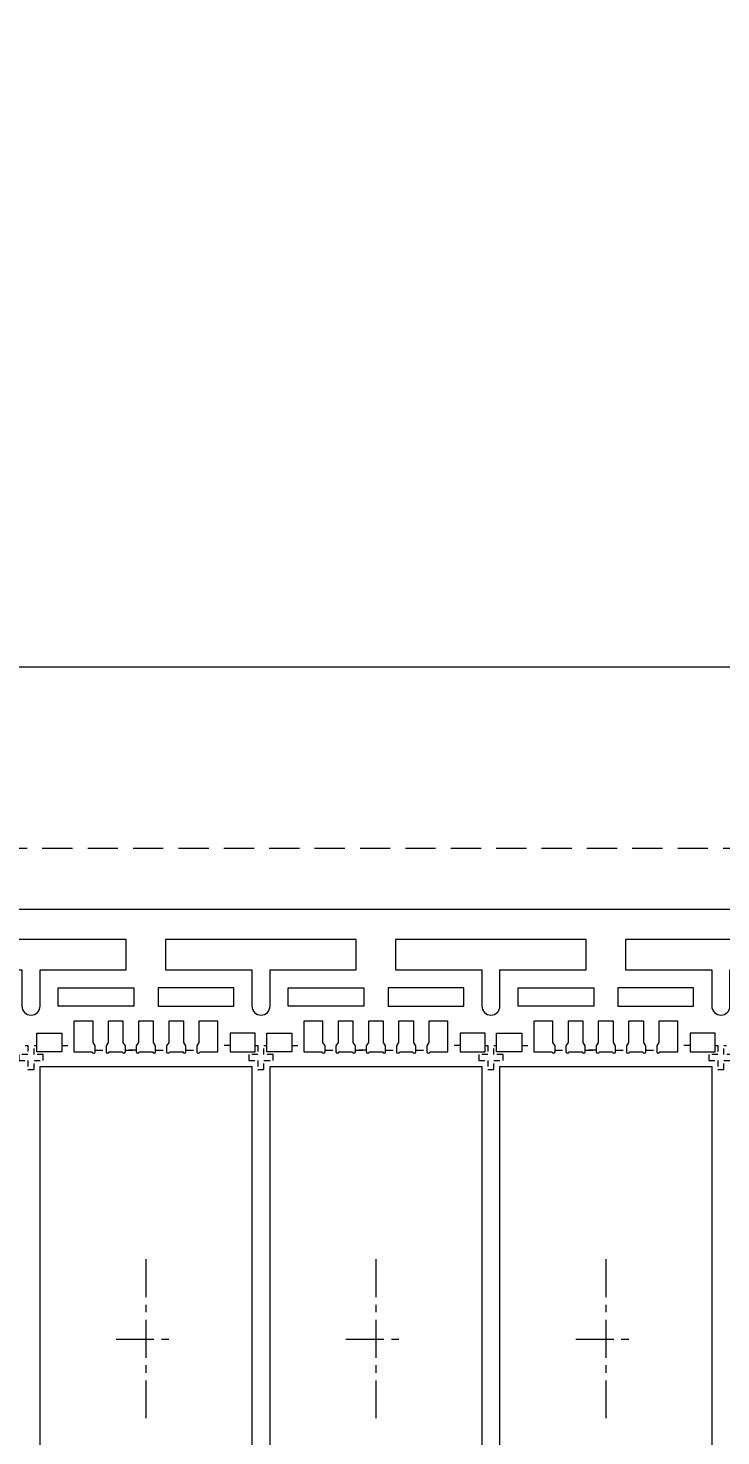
# Model space of a CAD drawing. Header units: millimetres. Extents: x -229 to -105, y -151 to 3.
# Drawn here: x -143.76 to -132.31, y -21.11 to 2.13 of the extents above; entities that cross this region are included whole.
import ezdxf

# ---------------------------------------------------------------- set-up
doc = ezdxf.new("R2010")
doc.units = ezdxf.units.MM
for name, pattern in [('CENTER', [2, 1.25, -0.25, 0.25, -0.25]), ('DASHED', [0.75, 0.5, -0.25]), ('HIDDEN', [0.375, 0.25, -0.125])]:
    doc.linetypes.add(name, pattern=pattern)
for name, color, linetype in [('1', 7, 'Continuous'), ('1D', 4, 'Continuous'), ('PKG', 2, 'Continuous'), ('中心线', 1, 'CENTER'), ('标注', 6, 'Continuous')]:
    doc.layers.add(name, color=color, linetype=linetype)

msp = doc.modelspace()

# ---------------------------------------------------------------- linework, layer by layer
at = {"lineweight": 9, "elevation": -0.0526}
for points in [[(-143.564, -14.0123), (-143.564, -13.4123), (-142.139, -13.4123), (-142.139, -12.9123), (-145.289, -12.9123), (-145.289, -13.4123), (-143.864, -13.4123), (-143.864, -14.0123, 1)], [(-139.764, -14.0123), (-139.764, -13.4123), (-138.339, -13.4123), (-138.339, -12.9123), (-141.489, -12.9123), (-141.489, -13.4123), (-140.064, -13.4123), (-140.064, -14.0123, 1)], [(-135.964, -14.0123), (-135.964, -13.4123), (-134.539, -13.4123), (-134.539, -12.9123), (-137.689, -12.9123), (-137.689, -13.4123), (-136.264, -13.4123), (-136.264, -14.0123, 1)], [(-132.164, -14.0123), (-132.164, -13.4123), (-130.739, -13.4123), (-130.739, -12.9123), (-133.889, -12.9123), (-133.889, -13.4123), (-132.464, -13.4123), (-132.464, -14.0123, 1)]]:
    msp.add_lwpolyline(points, format="xyb", close=True, dxfattribs=at)
for points in [[(-142.014, -14.0123), (-143.264, -14.0123), (-143.264, -13.7123), (-142.014, -13.7123)], [(-141.614, -14.0123), (-140.364, -14.0123), (-140.364, -13.7123), (-141.614, -13.7123)], [(-138.214, -14.0123), (-139.464, -14.0123), (-139.464, -13.7123), (-138.214, -13.7123)], [(-137.814, -14.0123), (-136.564, -14.0123), (-136.564, -13.7123), (-137.814, -13.7123)], [(-134.414, -14.0123), (-135.664, -14.0123), (-135.664, -13.7123), (-134.414, -13.7123)], [(-134.014, -14.0123), (-132.764, -14.0123), (-132.764, -13.7123), (-134.014, -13.7123)]]:
    msp.add_lwpolyline(points, close=True, dxfattribs=at)
at = {"layer": '1', "lineweight": 9}
for p, q in [((-203.814, -8.4123, -0.0526), (-128.314, -8.4123, -0.0526)), ((-143.619, -14.4623, -0.0526), (-143.204, -14.4623, -0.0526)), ((-143.619, -14.7673, -0.0526), (-143.619, -14.4623, -0.0526)), ((-143.204, -14.4623, -0.0526), (-143.204, -14.7673, -0.0526)), ((-140.009, -14.4623, -0.0526), (-140.424, -14.4623, -0.0526)), ((-140.424, -14.4623, -0.0526), (-140.424, -14.7673, -0.0526)), ((-140.009, -14.7673, -0.0526), (-140.009, -14.4623, -0.0526)), ((-139.819, -14.4623, -0.0526), (-139.404, -14.4623, -0.0526)), ((-139.819, -14.7673, -0.0526), (-139.819, -14.4623, -0.0526)), ((-139.404, -14.4623, -0.0526), (-139.404, -14.7673, -0.0526)), ((-136.209, -14.4623, -0.0526), (-136.624, -14.4623, -0.0526)), ((-136.624, -14.4623, -0.0526), (-136.624, -14.7673, -0.0526)), ((-136.209, -14.7673, -0.0526), (-136.209, -14.4623, -0.0526)), ((-136.019, -14.4623, -0.0526), (-135.604, -14.4623, -0.0526)), ((-136.019, -14.7673, -0.0526), (-136.019, -14.4623, -0.0526)), ((-135.604, -14.4623, -0.0526), (-135.604, -14.7673, -0.0526)), ((-132.409, -14.4623, -0.0526), (-132.824, -14.4623, -0.0526)), ((-132.824, -14.4623, -0.0526), (-132.824, -14.7673, -0.0526)), ((-132.409, -14.7673, -0.0526), (-132.409, -14.4623, -0.0526)), ((-143.204, -14.7673, -0.0526), (-143.619, -14.7673, -0.0526)), ((-140.424, -14.7673, -0.0526), (-140.009, -14.7673, -0.0526)), ((-139.404, -14.7673, -0.0526), (-139.819, -14.7673, -0.0526)), ((-136.624, -14.7673, -0.0526), (-136.209, -14.7673, -0.0526)), ((-135.604, -14.7673, -0.0526), (-136.019, -14.7673, -0.0526)), ((-132.824, -14.7673, -0.0526), (-132.409, -14.7673, -0.0526))]:
    msp.add_line(p, q, dxfattribs=at)
at = {"layer": '1', "color": 0, "lineweight": 9}
for p, q in [((-142.689, -14.2623, -0.0526), (-143.004, -14.2623, -0.0526)), ((-143.004, -14.2623, -0.0526), (-143.004, -14.7673, -0.0526)), ((-142.689, -14.6123, -0.0526), (-142.689, -14.2623, -0.0526)), ((-142.189, -14.2623, -0.0526), (-142.439, -14.2623, -0.0526)), ((-142.439, -14.2623, -0.0526), (-142.439, -14.6123, -0.0526)), ((-142.189, -14.6123, -0.0526), (-142.189, -14.2623, -0.0526)), ((-141.689, -14.2623, -0.0526), (-141.939, -14.2623, -0.0526)), ((-141.939, -14.2623, -0.0526), (-141.939, -14.6123, -0.0526)), ((-141.689, -14.6123, -0.0526), (-141.689, -14.2623, -0.0526)), ((-141.189, -14.2623, -0.0526), (-141.439, -14.2623, -0.0526)), ((-141.439, -14.2623, -0.0526), (-141.439, -14.6123, -0.0526)), ((-141.189, -14.6123, -0.0526), (-141.189, -14.2623, -0.0526)), ((-140.939, -14.2623, -0.0526), (-140.939, -14.6123, -0.0526)), ((-140.624, -14.2623, -0.0526), (-140.939, -14.2623, -0.0526)), ((-140.624, -14.7673, -0.0526), (-140.624, -14.2623, -0.0526)), ((-138.889, -14.2623, -0.0526), (-139.204, -14.2623, -0.0526)), ((-139.204, -14.2623, -0.0526), (-139.204, -14.7673, -0.0526)), ((-138.889, -14.6123, -0.0526), (-138.889, -14.2623, -0.0526)), ((-138.389, -14.2623, -0.0526), (-138.639, -14.2623, -0.0526)), ((-138.639, -14.2623, -0.0526), (-138.639, -14.6123, -0.0526)), ((-138.389, -14.6123, -0.0526), (-138.389, -14.2623, -0.0526)), ((-137.889, -14.2623, -0.0526), (-138.139, -14.2623, -0.0526)), ((-138.139, -14.2623, -0.0526), (-138.139, -14.6123, -0.0526)), ((-137.889, -14.6123, -0.0526), (-137.889, -14.2623, -0.0526)), ((-137.389, -14.2623, -0.0526), (-137.639, -14.2623, -0.0526)), ((-137.639, -14.2623, -0.0526), (-137.639, -14.6123, -0.0526)), ((-137.389, -14.6123, -0.0526), (-137.389, -14.2623, -0.0526)), ((-137.139, -14.2623, -0.0526), (-137.139, -14.6123, -0.0526)), ((-136.824, -14.2623, -0.0526), (-137.139, -14.2623, -0.0526)), ((-136.824, -14.7673, -0.0526), (-136.824, -14.2623, -0.0526)), ((-135.089, -14.2623, -0.0526), (-135.404, -14.2623, -0.0526)), ((-135.404, -14.2623, -0.0526), (-135.404, -14.7673, -0.0526)), ((-135.089, -14.6123, -0.0526), (-135.089, -14.2623, -0.0526)), ((-134.589, -14.2623, -0.0526), (-134.839, -14.2623, -0.0526)), ((-134.839, -14.2623, -0.0526), (-134.839, -14.6123, -0.0526)), ((-134.589, -14.6123, -0.0526), (-134.589, -14.2623, -0.0526)), ((-134.089, -14.2623, -0.0526), (-134.339, -14.2623, -0.0526)), ((-134.339, -14.2623, -0.0526), (-134.339, -14.6123, -0.0526)), ((-134.089, -14.6123, -0.0526), (-134.089, -14.2623, -0.0526)), ((-133.589, -14.2623, -0.0526), (-133.839, -14.2623, -0.0526)), ((-133.839, -14.2623, -0.0526), (-133.839, -14.6123, -0.0526)), ((-133.589, -14.6123, -0.0526), (-133.589, -14.2623, -0.0526)), ((-133.339, -14.2623, -0.0526), (-133.339, -14.6123, -0.0526)), ((-133.024, -14.2623, -0.0526), (-133.339, -14.2623, -0.0526)), ((-133.024, -14.7673, -0.0526), (-133.024, -14.2623, -0.0526)), ((-142.654, -14.6694, -0.0526), (-142.689, -14.6123, -0.0526)), ((-142.439, -14.6123, -0.0526), (-142.474, -14.6694, -0.0526)), ((-142.154, -14.6694, -0.0526), (-142.189, -14.6123, -0.0526)), ((-141.939, -14.6123, -0.0526), (-141.974, -14.6694, -0.0526)), ((-141.654, -14.6694, -0.0526), (-141.689, -14.6123, -0.0526)), ((-141.439, -14.6123, -0.0526), (-141.474, -14.6694, -0.0526)), ((-141.154, -14.6694, -0.0526), (-141.189, -14.6123, -0.0526)), ((-140.939, -14.6123, -0.0526), (-140.974, -14.6694, -0.0526)), ((-138.854, -14.6694, -0.0526), (-138.889, -14.6123, -0.0526)), ((-138.639, -14.6123, -0.0526), (-138.674, -14.6694, -0.0526)), ((-138.354, -14.6694, -0.0526), (-138.389, -14.6123, -0.0526)), ((-138.139, -14.6123, -0.0526), (-138.174, -14.6694, -0.0526)), ((-137.854, -14.6694, -0.0526), (-137.889, -14.6123, -0.0526)), ((-137.639, -14.6123, -0.0526), (-137.674, -14.6694, -0.0526)), ((-137.354, -14.6694, -0.0526), (-137.389, -14.6123, -0.0526)), ((-137.139, -14.6123, -0.0526), (-137.174, -14.6694, -0.0526)), ((-135.054, -14.6694, -0.0526), (-135.089, -14.6123, -0.0526)), ((-134.839, -14.6123, -0.0526), (-134.874, -14.6694, -0.0526)), ((-134.554, -14.6694, -0.0526), (-134.589, -14.6123, -0.0526)), ((-134.339, -14.6123, -0.0526), (-134.374, -14.6694, -0.0526)), ((-134.054, -14.6694, -0.0526), (-134.089, -14.6123, -0.0526)), ((-133.839, -14.6123, -0.0526), (-133.874, -14.6694, -0.0526)), ((-133.554, -14.6694, -0.0526), (-133.589, -14.6123, -0.0526)), ((-133.339, -14.6123, -0.0526), (-133.374, -14.6694, -0.0526)), ((-143.004, -14.7673, -0.0526), (-142.704, -14.7673, -0.0526)), ((-142.654, -14.7673, -0.0526), (-142.654, -14.6694, -0.0526)), ((-142.474, -14.6694, -0.0526), (-142.474, -14.7673, -0.0526)), ((-142.424, -14.7673, -0.0526), (-142.204, -14.7673, -0.0526)), ((-142.154, -14.7673, -0.0526), (-142.154, -14.6694, -0.0526)), ((-141.974, -14.6694, -0.0526), (-141.974, -14.7673, -0.0526)), ((-141.924, -14.7673, -0.0526), (-141.704, -14.7673, -0.0526)), ((-141.654, -14.7673, -0.0526), (-141.654, -14.6694, -0.0526)), ((-141.474, -14.6694, -0.0526), (-141.474, -14.7673, -0.0526)), ((-141.424, -14.7673, -0.0526), (-141.204, -14.7673, -0.0526)), ((-141.154, -14.7673, -0.0526), (-141.154, -14.6694, -0.0526)), ((-140.974, -14.6694, -0.0526), (-140.974, -14.7673, -0.0526)), ((-140.924, -14.7673, -0.0526), (-140.624, -14.7673, -0.0526)), ((-139.204, -14.7673, -0.0526), (-138.904, -14.7673, -0.0526)), ((-138.854, -14.7673, -0.0526), (-138.854, -14.6694, -0.0526)), ((-138.674, -14.6694, -0.0526), (-138.674, -14.7673, -0.0526)), ((-138.624, -14.7673, -0.0526), (-138.404, -14.7673, -0.0526)), ((-138.354, -14.7673, -0.0526), (-138.354, -14.6694, -0.0526)), ((-138.174, -14.6694, -0.0526), (-138.174, -14.7673, -0.0526)), ((-138.124, -14.7673, -0.0526), (-137.904, -14.7673, -0.0526)), ((-137.854, -14.7673, -0.0526), (-137.854, -14.6694, -0.0526)), ((-137.674, -14.6694, -0.0526), (-137.674, -14.7673, -0.0526)), ((-137.624, -14.7673, -0.0526), (-137.404, -14.7673, -0.0526)), ((-137.354, -14.7673, -0.0526), (-137.354, -14.6694, -0.0526)), ((-137.174, -14.6694, -0.0526), (-137.174, -14.7673, -0.0526)), ((-137.124, -14.7673, -0.0526), (-136.824, -14.7673, -0.0526)), ((-135.404, -14.7673, -0.0526), (-135.104, -14.7673, -0.0526)), ((-135.054, -14.7673, -0.0526), (-135.054, -14.6694, -0.0526)), ((-134.874, -14.6694, -0.0526), (-134.874, -14.7673, -0.0526)), ((-134.824, -14.7673, -0.0526), (-134.604, -14.7673, -0.0526)), ((-134.554, -14.7673, -0.0526), (-134.554, -14.6694, -0.0526)), ((-134.374, -14.6694, -0.0526), (-134.374, -14.7673, -0.0526)), ((-134.324, -14.7673, -0.0526), (-134.104, -14.7673, -0.0526)), ((-134.054, -14.7673, -0.0526), (-134.054, -14.6694, -0.0526)), ((-133.874, -14.6694, -0.0526), (-133.874, -14.7673, -0.0526)), ((-133.824, -14.7673, -0.0526), (-133.604, -14.7673, -0.0526)), ((-133.554, -14.7673, -0.0526), (-133.554, -14.6694, -0.0526)), ((-133.374, -14.6694, -0.0526), (-133.374, -14.7673, -0.0526)), ((-133.324, -14.7673, -0.0526), (-133.024, -14.7673, -0.0526))]:
    msp.add_line(p, q, dxfattribs=at)
for centre in [(-142.679, -14.7673, -0.0526), (-142.449, -14.7673, -0.0526), (-142.179, -14.7673, -0.0526), (-141.949, -14.7673, -0.0526), (-141.679, -14.7673, -0.0526), (-141.449, -14.7673, -0.0526), (-141.179, -14.7673, -0.0526), (-140.949, -14.7673, -0.0526), (-138.879, -14.7673, -0.0526), (-138.649, -14.7673, -0.0526), (-138.379, -14.7673, -0.0526), (-138.149, -14.7673, -0.0526), (-137.879, -14.7673, -0.0526), (-137.649, -14.7673, -0.0526), (-137.379, -14.7673, -0.0526), (-137.149, -14.7673, -0.0526), (-135.079, -14.7673, -0.0526), (-134.849, -14.7673, -0.0526), (-134.579, -14.7673, -0.0526), (-134.349, -14.7673, -0.0526), (-134.079, -14.7673, -0.0526), (-133.849, -14.7673, -0.0526), (-133.579, -14.7673, -0.0526), (-133.349, -14.7673, -0.0526)]:
    msp.add_arc(centre, 0.025, 180, 0, dxfattribs=at)
at = {"layer": '1D', "color": 1, "lineweight": 9, "elevation": -0.0526}
msp.add_lwpolyline([(-128.314, -82.4123), (-200.314, -82.4123), (-200.314, -12.4123), (-128.314, -12.4123)], dxfattribs=at)
at = {"layer": '1D', "color": 4, "linetype": 'HIDDEN', "lineweight": 9, "ltscale": 0.2, "elevation": -0.0526}
for points in [[(-143.809, -14.6623), (-143.764, -14.6623), (-143.764, -14.8123), (-143.914, -14.8123), (-143.914, -14.9123), (-143.764, -14.9123), (-143.764, -15.0623), (-143.664, -15.0623), (-143.664, -14.9123), (-143.514, -14.9123), (-143.514, -14.8123), (-143.664, -14.8123), (-143.664, -14.6623), (-143.619, -14.6623)], [(-143.204, -14.6623), (-143.004, -14.6623)], [(-140.424, -14.6623), (-140.624, -14.6623)], [(-140.009, -14.6623), (-139.964, -14.6623), (-139.964, -14.8123), (-140.114, -14.8123), (-140.114, -14.9123), (-139.964, -14.9123), (-139.964, -15.0623), (-139.864, -15.0623), (-139.864, -14.9123), (-139.714, -14.9123), (-139.714, -14.8123), (-139.864, -14.8123), (-139.864, -14.6623), (-139.819, -14.6623)], [(-139.404, -14.6623), (-139.204, -14.6623)], [(-136.624, -14.6623), (-136.824, -14.6623)], [(-136.209, -14.6623), (-136.164, -14.6623), (-136.164, -14.8123), (-136.314, -14.8123), (-136.314, -14.9123), (-136.164, -14.9123), (-136.164, -15.0623), (-136.064, -15.0623), (-136.064, -14.9123), (-135.914, -14.9123), (-135.914, -14.8123), (-136.064, -14.8123), (-136.064, -14.6623), (-136.019, -14.6623)], [(-135.604, -14.6623), (-135.404, -14.6623)], [(-132.824, -14.6623), (-133.024, -14.6623)], [(-132.409, -14.6623), (-132.364, -14.6623), (-132.364, -14.8123), (-132.514, -14.8123), (-132.514, -14.9123), (-132.364, -14.9123), (-132.364, -15.0623), (-132.264, -15.0623), (-132.264, -14.9123), (-132.114, -14.9123), (-132.114, -14.8123), (-132.264, -14.8123), (-132.264, -14.6623), (-132.219, -14.6623)]]:
    msp.add_lwpolyline(points, dxfattribs=at)
at = {"layer": '1D', "color": 4, "linetype": 'HIDDEN', "lineweight": 9, "ltscale": 0.5, "elevation": -0.0526}
for points in [[(-142.654, -14.7423), (-142.474, -14.7423)], [(-141.654, -14.7423), (-141.474, -14.7423)], [(-141.154, -14.7423), (-140.974, -14.7423)], [(-138.854, -14.7423), (-138.674, -14.7423)], [(-137.854, -14.7423), (-137.674, -14.7423)], [(-137.354, -14.7423), (-137.174, -14.7423)], [(-135.054, -14.7423), (-134.874, -14.7423)], [(-134.054, -14.7423), (-133.874, -14.7423)], [(-133.554, -14.7423), (-133.374, -14.7423)]]:
    msp.add_lwpolyline(points, dxfattribs=at)
for points in [[(-141.974, -14.7423), (-142.154, -14.7423)], [(-138.174, -14.7423), (-138.354, -14.7423)], [(-134.374, -14.7423), (-134.554, -14.7423)]]:
    msp.add_lwpolyline(points, close=True, dxfattribs=at)
at = {"layer": 'PKG', "linetype": 'Continuous', "lineweight": 9, "elevation": -0.0526}
for points in [[(-143.564, -24.0123), (-143.564, -15.0123), (-140.064, -15.0123), (-140.064, -24.0123)], [(-139.764, -24.0123), (-139.764, -15.0123), (-136.264, -15.0123), (-136.264, -24.0123)], [(-135.964, -24.0123), (-135.964, -15.0123), (-132.464, -15.0123), (-132.464, -24.0123)]]:
    msp.add_lwpolyline(points, close=True, dxfattribs=at)
at = {"layer": '中心线', "lineweight": 9, "ltscale": 0.5}
for p, q in [((-141.814, -18.1923, -0.0526), (-141.814, -20.8323, -0.0526)), ((-138.014, -18.1923, -0.0526), (-138.014, -20.8323, -0.0526)), ((-134.214, -18.1923, -0.0526), (-134.214, -20.8323, -0.0526)), ((-142.309, -19.5123, -0.0526), (-141.319, -19.5123, -0.0526)), ((-138.509, -19.5123, -0.0526), (-137.519, -19.5123, -0.0526)), ((-134.709, -19.5123, -0.0526), (-133.719, -19.5123, -0.0526))]:
    msp.add_line(p, q, dxfattribs=at)
at = {"layer": '标注', "linetype": 'DASHED', "lineweight": 5}
msp.add_line((-105.5273, -11.4123, -0.0526), (-204.814, -11.4123, -0.0526), dxfattribs=at)

doc.saveas('drawing.dxf')
